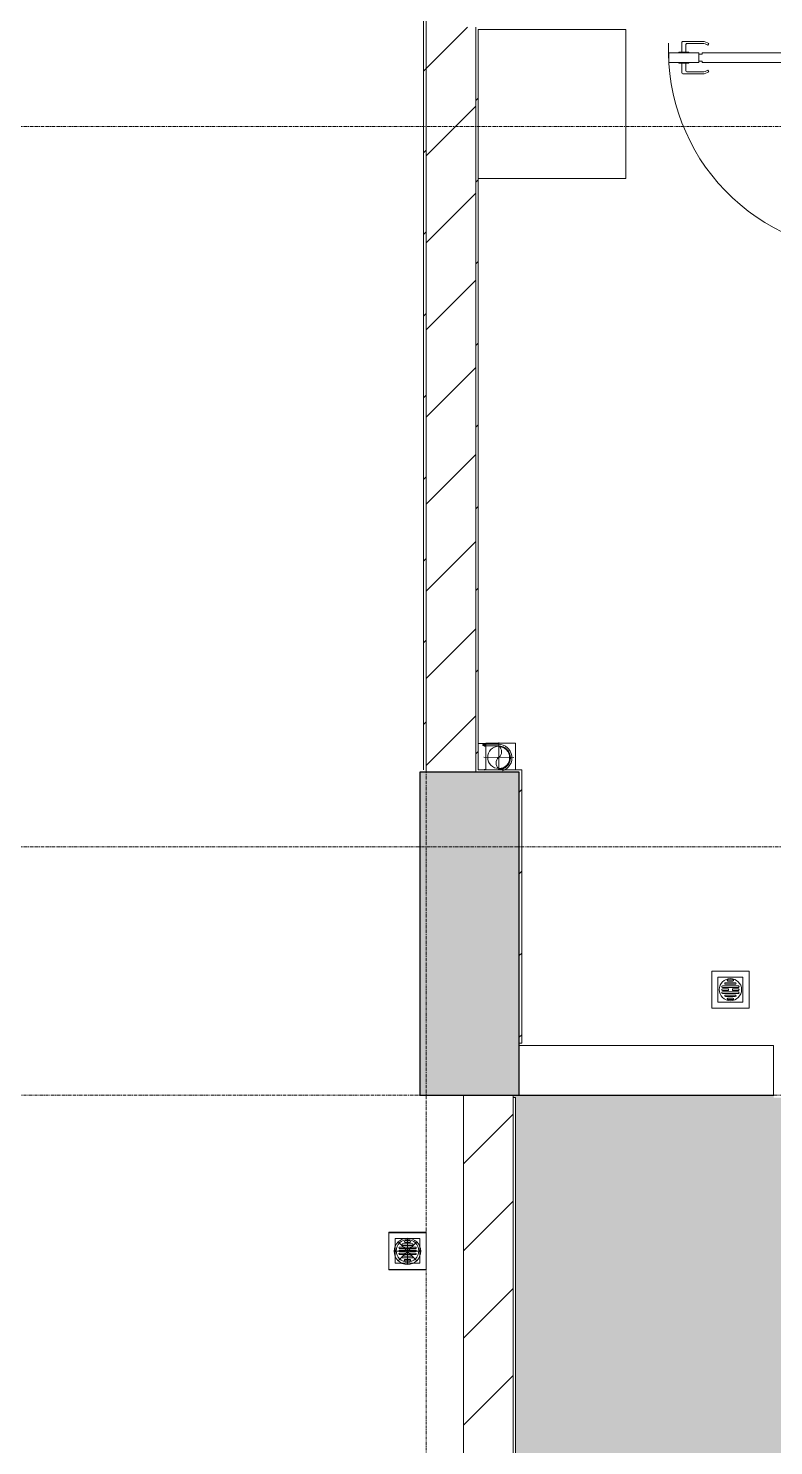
# Model space of a CAD drawing. Header units: millimetres. Extents: x 5121 to 246734, y -48180 to 129206.
# Drawn here: x 42851 to 45852, y 23126 to 28832 of the extents above; entities that cross this region are included whole.
import ezdxf

# ---------------------------------------------------------------- set-up
doc = ezdxf.new("R2010")
doc.units = ezdxf.units.MM
doc.linetypes.add('Grid Line', pattern=[22.225, 12.7, -3.175, 3.175, -3.175])
doc.linetypes.add('IMPORT-CENTER _3_', pattern=[10.16, 6.35, -1.27, 1.27, -1.27])
for name, color, linetype, lineweight in [('0-1', 7, 'Continuous', 5), ('A-DETL-GENF-1', 50, 'Continuous', 9), ('A-DOOR-1', 253, 'Continuous', 9), ('A-DOOR-2', 50, 'Continuous', 9), ('A-FLOR-1', 50, 'Continuous', 9), ('A-FLOR-PATT', 8, 'Continuous', 9), ('A-WALL', 113, 'Continuous', 9), ('A-WALL-1', 250, 'Continuous', 18), ('A-WALL-2', 50, 'Continuous', 9), ('A-WALL-FNSH-1', 50, 'Continuous', 9), ('A-WALL-PATT-2', 50, 'Continuous', 9), ('A-WALL-PATT-3', 111, 'Continuous', 9), ('G-IMPT', 8, 'Continuous', 9), ('G-IMPT-1', 254, 'Continuous', 9), ('G-IMPT-2', 8, 'IMPORT-CENTER _3_', 9), ('I-FURN-1', 253, 'Continuous', 9), ('M-EQPM', 50, 'Continuous', 9), ('S-COLS-1', 7, 'Continuous', 5), ('S-COLS-2', 10, 'Continuous', 25), ('S-GRID-1', 1, 'Grid Line', 9)]:
    doc.layers.add(name, color=color, linetype=linetype, lineweight=lineweight)
pattern_1 = [(45, (0, 0), (-164.4023, 164.4023), [])]
pattern_2 = [(45, (0, 0), (-175.3625, 175.3625), [])]

# ---------------------------------------------------------------- blocks, each defined once
blk = doc.blocks.new('NCV_TKTC_KET CAU_rvt-1-TKCS_MB TỔNG THỂ TẦNG 1')
at = {"layer": 'S-COLS-1'}
blk.add_hatch(color=256, dxfattribs=at).paths.add_polyline_path([(44469.2, 24536.9), (44827.6, 24537.4), (44827.6, 25836.9), (44427.6, 25836.9), (44427.6, 24536.9), (44454.7, 24536.9)])
at = {"layer": 'A-FLOR-1'}
blk.add_line((44802.6, 24535.3), (45852.6, 24535.3), dxfattribs=at)
at = {"layer": 'S-COLS-2'}
for p, q in [((44827.6, 25836.9), (44427.6, 25836.9)), ((44427.6, 25836.9), (44427.6, 24536.9)), ((44827.6, 24536.9), (44827.6, 25836.9)), ((44427.6, 24536.9), (44827.6, 24536.9))]:
    blk.add_line(p, q, dxfattribs=at)
blk = doc.blocks.new('MAY GIAT - MAY GIAT_dwg-348053-TKCS_MB TỔNG THỂ TẦNG 1')
at = {"layer": 'G-IMPT-1', "flags": 128}
blk.add_lwpolyline([(5, 596.6), (5, 2.3), (605, 2.3), (605, 596.6)], dxfattribs=at)
blk = doc.blocks.new('MAY GIAT - MAY GIAT-348233-TKCS_MB TỔNG THỂ TẦNG 1')
at = {"layer": 'I-FURN-1'}
for p, q in [((5, 596.6), (5, 2.3)), ((605, 2.3), (605, 596.6)), ((5, 2.3), (605, 2.3))]:
    blk.add_line(p, q, dxfattribs=at)
blk.add_blockref('MAY GIAT - MAY GIAT_dwg-348053-TKCS_MB TỔNG THỂ TẦNG 1', (0, 0))
blk = doc.blocks.new('DOOR_CW_01 CANH MO-PANEL KINH - DIG_01-900x2200-CỬA NHÔM KÍNH-400860-TKCS_MB TỔNG THỂ TẦNG 1')
at = {"layer": 'A-DETL-GENF-1'}
for p, q in [((-397, -182), (-397, -62)), ((-397, -62), (-357, -62)), ((-357, -62), (-357, -182)), ((-357, -182), (-397, -182)), ((-397, -196), (-391, -196)), ((-397, -738), (-397, -196)), ((-391, -196), (-391, -182)), ((-391, -182), (-363, -182)), ((-363, -182), (-363, -196)), ((-357, -196), (-363, -196)), ((-357, -196), (-357, -738)), ((-442, -737), (-442, -816.5)), ((-434, -799.5), (-434, -737)), ((-433.9, -711.2), (-427.3, -715.8)), ((-397, -738), (-391, -738)), ((-391, -752), (-391, -738)), ((-357, -738), (-363, -738)), ((-363, -738), (-363, -752)), ((-320.1, -711.2), (-326.7, -715.8)), ((-320, -799.5), (-320, -737)), ((-312, -737), (-312, -816.5)), ((-399, -792.2), (-399, -831.8)), ((-397, -792.2), (-399, -792.2)), ((-357, -752), (-397, -752)), ((-397, -752), (-397, -872)), ((-397, -792.2), (-397, -831.8)), ((-363, -752), (-391, -752)), ((-357, -872), (-357, -752)), ((-357, -792.2), (-357, -831.8)), ((-357, -792.2), (-355, -792.2)), ((-355, -792.2), (-355, -831.8)), ((-399, -820.5), (-438, -820.5)), ((-399, -803.5), (-430, -803.5)), ((-399, -831.8), (-397, -831.8)), ((-355, -831.8), (-357, -831.8)), ((-355, -803.5), (-324, -803.5)), ((-355, -820.5), (-316, -820.5)), ((-397, -872), (-357, -872))]:
    blk.add_line(p, q, dxfattribs=at)
blk.add_circle((-407, -60), 10, dxfattribs=at)
for centre, radius, start, end in [((-407, -60), 814, 268, 0), ((-397, -737), 45, 145, 180), ((-397, -737), 37, 145, 180), ((-357, -737), 37, 0, 35), ((-357, -737), 45, 360, 35), ((-438, -816.5), 4, 180, 270), ((-430, -799.5), 4, 180, 270), ((-324, -799.5), 4, 270, 0), ((-316, -816.5), 4, 270, 0)]:
    blk.add_arc(centre, radius, start, end, dxfattribs=at)
at = {"layer": 'A-DOOR-2'}
for p, q in [((-450, -50), (-450, 50)), ((-450, 50), (-400, 50)), ((-400, 50), (-400, 0)), ((400, 0), (400, 50)), ((400, 50), (450, 50)), ((450, 50), (450, -50)), ((-410, -50), (-450, -50)), ((-410, 0), (-410, -50)), ((-400, 0), (-410, 0)), ((-407, -50), (-382, -50)), ((410, 0), (400, 0)), ((410, -50), (410, 0)), ((450, -50), (410, -50))]:
    blk.add_line(p, q, dxfattribs=at)
blk = doc.blocks.new('NCV_TKTC_TANG 1_rvt-1-TKCS_MB TỔNG THỂ TẦNG 1')
at = {"layer": 'A-WALL-PATT-2'}
h = blk.add_hatch(dxfattribs=at)
h.set_pattern_fill('FP_10', color=256, style=0, pattern_type=2)
h.set_pattern_definition(pattern_1)
h.paths.add_polyline_path([(44652.6, 25836.9), (44662.6, 25836.9), (44662.6, 28836.9), (44652.6, 28836.9), (44652.6, 26654.4)])
h = blk.add_hatch(dxfattribs=at)
h.set_pattern_fill('FP_10', color=256, style=0, pattern_type=2)
h.set_pattern_definition(pattern_1)
h.paths.add_polyline_path([(44837.6, 24746.9), (44837.6, 25836.9), (44827.6, 25836.9), (44827.6, 24746.9)])
at = {"layer": 'A-WALL-1'}
for p, q in [((44652.6, 28836.9), (44652.6, 25836.9)), ((44662.6, 25846.9), (44662.6, 28826.9)), ((44652.6, 25836.9), (44662.6, 25836.9)), ((44837.6, 25846.9), (44662.6, 25846.9)), ((44662.6, 25836.9), (44827.6, 25836.9)), ((44827.6, 25836.9), (44827.6, 24746.9)), ((44837.6, 25836.9), (44837.6, 25846.9)), ((44837.6, 24746.9), (44837.6, 25836.9)), ((44827.6, 24746.9), (44837.6, 24746.9))]:
    blk.add_line(p, q, dxfattribs=at)
at = {"layer": 'A-WALL-2'}
for p, q in [((44827.6, 24736.9), (45852.2, 24736.9)), ((45852.2, 24536.9), (45852.2, 24736.9)), ((45852.2, 24536.9), (44827.6, 24536.9))]:
    blk.add_line(p, q, dxfattribs=at)
at = {"layer": 'A-DOOR-1', "rotation": 269.9999999999989}
blk.add_blockref('DOOR_CW_01 CANH MO-PANEL KINH - DIG_01-900x2200-CỬA NHÔM KÍNH-400860-TKCS_MB TỔNG THỂ TẦNG 1', (46302.6, 28336.9), dxfattribs=at)
at = {"layer": 'I-FURN-1', "rotation": 90}
blk.add_blockref('MAY GIAT - MAY GIAT-348233-TKCS_MB TỔNG THỂ TẦNG 1', (45259.2, 28222), dxfattribs=at)
blk = doc.blocks.new('TKTC_XREF_251221_MB TANG 1 - TKTC_XREF_260130_MB TANG 1_dwg_CUM U_DN100-V288-TKCS_MB TỔNG THỂ TẦNG 1')
at = {"layer": 'G-IMPT'}
for p, q in [((-79.1, 66.6), (-79.1, 63.4)), ((-76.6, 66.6), (-76.6, 63.4)), ((-74.6, 66.6), (-74.6, 63.4)), ((-72.7, 69.3), (-72.7, 60.7)), ((-66.9, 67.9), (-71.7, 67.9)), ((-66.9, 62.1), (-71.7, 62.1)), ((-65, 69), (0, 69)), ((-66.9, -59.2), (-71.7, -59.2))]:
    blk.add_line(p, q, dxfattribs=at)
at = {"layer": 'G-IMPT', "flags": 128}
for points in [[(-66.9, 70.8), (-66.9, 72.7), (-65, 72.7), (-65, 57.3), (-66.9, 57.3), (-66.9, 59.2)], [(-72.7, 67.6), (-78.1, 67.6), (-78.1, 62.4), (-72.7, 62.4)], [(-71.7, 59.2), (-66.9, 59.2), (-66.9, 70.8), (-71.7, 70.8)], [(-65, 61), (0, 61), (0, 57)], [(-66.9, -59.2), (-66.9, -57.3), (-65, -57.3)], [(-65, -61), (0, -61), (0, -57)]]:
    blk.add_lwpolyline(points, dxfattribs=at)
at = {"layer": 'G-IMPT'}
for centre, radius, start, end in [((-78.1, 66.6), 0.96, 90, 180), ((-78.1, 63.4), 0.96, 180, 270), ((-71.1, 69.3), 1.56, 112.61986, 247.38014), ((-67.9, 65), 4.8, 143.1301, 216.8699), ((-71.1, 60.7), 1.56, 112.61986, 247.38014), ((0, 0), 69, 287.48061, 90), ((0, 0), 61, 270, 90), ((0, 0), 57, 270, 90), ((-71.1, -60.7), 1.56, 112.61986, 247.38014)]:
    blk.add_arc(centre, radius, start, end, dxfattribs=at)
blk = doc.blocks.new('TKTC_XREF_251221_MB TANG 1 - TKTC_XREF_260130_MB TANG 1_dwg_$cc-V289-TKCS_MB TỔNG THỂ TẦNG 1')
at = {"layer": 'G-IMPT'}
blk.add_circle((0, 0), 0.5, dxfattribs=at)
for centre, radius, start, end in [((0, 0), 0.5, 90, 270), ((0.188, 0.25), 0.313, 126.8699, 233.1301), ((-0.188, -0.25), 0.313, 306.8699, 53.1301)]:
    blk.add_arc(centre, radius, start, end, dxfattribs=at)
at = {"layer": 'G-IMPT-2'}
for p, q in [((0, -0.556), (0, 0.673)), ((-0.673, 0), (0.673, 0))]:
    blk.add_line(p, q, dxfattribs=at)
blk = doc.blocks.new('TKTC_XREF_251221_MB TANG 1 - TKTC_XREF_260130_MB TANG 1_dwg_THU NUOC - THU NUOC-444531-TKCS_MB TẦNG 1-4202120-TKCS_MB TỔNG THỂ TẦNG 1')
at = {"layer": 'M-EQPM'}
for p, q in [((-23.3, 10.8), (40.9, 10.8)), ((40.9, 4.8), (-23.3, 4.8)), ((-11, 23.3), (28.5, 23.3)), ((28.5, 17.3), (-11, 17.3)), ((-1.1, 35.6), (18.5, 35.6)), ((18.5, 29.6), (-1.1, 29.6)), ((-23.3, -13.6), (40.9, -13.6)), ((40.9, -19.6), (-23.3, -19.6)), ((-11, -26.1), (28.5, -26.1)), ((28.5, -32.1), (-11, -32.1)), ((-1.1, -38.5), (18.5, -38.5)), ((18.5, -44.5), (-1.1, -44.5))]:
    blk.add_line(p, q, dxfattribs=at)
at = {"layer": 'M-EQPM', "flags": 128}
for points in [[(83.7, -79.4), (83.7, 70.6), (-66.3, 70.6), (-66.3, -79.4)], [(58.7, -54.4), (58.7, 45.6), (-41.3, 45.6), (-41.3, -54.4)]]:
    blk.add_lwpolyline(points, close=True, dxfattribs=at)
for points in [[(-23.3, -1.2), (0.7, -1.2), (0.7, -7.2), (-23.3, -7.2)], [(40.9, -7.2), (16.7, -7.2), (16.7, -1.2), (40.9, -1.2)]]:
    blk.add_lwpolyline(points, dxfattribs=at)
at = {"layer": 'M-EQPM'}
for centre, radius, start, end in [((8.7, -4.4), 45, 360, 180), ((8.7, -4.4), 45, 360, 180), ((-23.3, 7.8), 3, 90, 270), ((-11, 20.3), 3, 90, 270), ((-1.1, 32.6), 3, 90, 270), ((18.5, 32.6), 3, 270, 90), ((28.5, 20.3), 3, 270, 90), ((40.9, 7.8), 3, 270, 90), ((8.7, -4.4), 45, 180, 360), ((8.7, -4.4), 45, 180, 360), ((-23.3, -4.2), 3, 90, 270), ((-23.3, -16.6), 3, 90, 270), ((-11, -29.1), 3, 90, 270), ((-1.1, -41.5), 3, 90, 270), ((18.5, -41.5), 3, 270, 90), ((28.5, -29.1), 3, 270, 90), ((40.9, -4.2), 3, 270, 90), ((40.9, -16.6), 3, 270, 90)]:
    blk.add_arc(centre, radius, start, end, dxfattribs=at)
blk = doc.blocks.new('TKTC_XREF_251221_MB TANG 1 - TKTC_XREF_260130_MB TANG 1_dwg_FD-4202126-TKCS_MB TỔNG THỂ TẦNG 1')
at = {"layer": 'G-IMPT'}
for p, q in [((53.3, 0), (-53.3, 0)), ((-37.7, 37.7), (37.7, -37.7)), ((37.7, 37.7), (-37.7, -37.7)), ((0, 53.3), (0, -53.3))]:
    blk.add_line(p, q, dxfattribs=at)
at = {"layer": 'G-IMPT', "flags": 128}
blk.add_lwpolyline([(-75, -75), (75, -75), (75, 75), (-75, 75)], close=True, dxfattribs=at)
at = {"layer": 'G-IMPT'}
blk.add_circle((0, 0), 53.3, dxfattribs=at)
blk = doc.blocks.new('TKTC_XREF_251221_MB TANG 1 - TKTC_XREF_260130_MB TANG 1_dwg-4202109-TKCS_MB TỔNG THỂ TẦNG 1')
at = {"layer": 'G-IMPT'}
for p, q in [((-158489.1, -375394), (-158459.1, -375394)), ((-158459.1, -375393.9), (-158459.1, -375499.7)), ((-158339.1, -375392), (-158339.1, -375499.7))]:
    blk.add_line(p, q, dxfattribs=at)
at = {"layer": 'G-IMPT', "flags": 128}
blk.add_lwpolyline([(-158459, -375499.7), (-158459, -375392.2), (-158339.1, -375392.2)], dxfattribs=at)
at = {"xscale": 0.789473684210524, "yscale": 0.789473684210524, "zscale": 0.789473684210524, "rotation": 0.06930925665188988}
blk.add_blockref('TKTC_XREF_251221_MB TANG 1 - TKTC_XREF_260130_MB TANG 1_dwg_CUM U_DN100-V288-TKCS_MB TỔNG THỂ TẦNG 1', (-158407.7, -375451.5), dxfattribs=at)
at = {"extrusion": (0, 0, -1), "xscale": 90.00000000005114, "yscale": 90.00000000005114, "zscale": -90.00000000005114, "rotation": 0.3047175217251739}
blk.add_blockref('TKTC_XREF_251221_MB TANG 1 - TKTC_XREF_260130_MB TANG 1_dwg_$cc-V289-TKCS_MB TỔNG THỂ TẦNG 1', (158406.2, -375449.7), dxfattribs=at)
for name, p in [('TKTC_XREF_251221_MB TANG 1 - TKTC_XREF_260130_MB TANG 1_dwg_THU NUOC - THU NUOC-444531-TKCS_MB TẦNG 1-4202120-TKCS_MB TỔNG THỂ TẦNG 1', (-157482.3, -376380.4)), ('TKTC_XREF_251221_MB TANG 1 - TKTC_XREF_260130_MB TANG 1_dwg_FD-4202126-TKCS_MB TỔNG THỂ TẦNG 1', (-158774.2, -377438.3)), ('TKTC_XREF_251221_MB TANG 1 - TKTC_XREF_260130_MB TANG 1_dwg_THU NUOC - THU NUOC-444531-TKCS_MB TẦNG 1-4202120-TKCS_MB TỔNG THỂ TẦNG 1', (-158782.8, -377432.1))]:
    blk.add_blockref(name, p)
blk = doc.blocks.new('TKTC_XREF_251221_MB TANG 1 - TKTC_XREF_251221_MB TANG 1-2038492-TKCS_MB TỔNG THỂ TẦNG 1')
blk.add_blockref('TKTC_XREF_251221_MB TANG 1 - TKTC_XREF_260130_MB TANG 1_dwg-4202109-TKCS_MB TỔNG THỂ TẦNG 1', (169499.1, 384109.7))

msp = doc.modelspace()

# ---------------------------------------------------------------- hatches: boundary and pattern name
at = {"layer": 'A-FLOR-PATT'}
h = msp.add_hatch(dxfattribs=at)
h.set_pattern_fill('FP_23', color=256, style=0, pattern_type=2)
h.set_pattern_definition([(0, (236.2, 15.75), (787.4, 787.4), [118.11, -23.622, 31.496, -23.622, -590.55]), (0, (236.2, 15.75), (787.4, 787.4), [-196.85, 118.11, -472.44]), (0, (196.85, 39.4), (787.4, 787.4), [78.74, -59.055, 118.11, -59.055, -472.44]), (0, (196.85, 39.4), (787.4, 787.4), [-314.96, 78.74, -393.7]), (0, (472.44, 354.3), (787.4, 787.4), [98.425, -39.37, 98.425, -551.18]), (0, (78.74, 511.8), (787.4, 787.4), [39.37, -78.74, 39.37, -629.92]), (90, (157.5, 511.8), (-787.4, 787.4), [70.866, -716.534]), (90, (393.7, 39.4), (-787.4, 787.4), [78.74, -708.66]), (90, (590.55, 354.3), (-787.4, 787.4), [78.74, -708.66]), (45, (496.06, 31.5), (0, 787.4), [78.74, -1034.812]), (135, (291.34, 31.5), (-787.4, 6e-14), [78.74, -1034.812]), (63.435, (472.44, 35.43), (-0.0007, 787.4), [78.74, -1681.94]), (75.964, (433.07, 39.37), (-0.00383, 787.3999), [78.74, -3167.793]), (75.964, (629.92, 354.33), (-0.00383, 787.3999), [62.992, -3183.541]), (75.964, (173.23, 511.81), (-0.00383, 787.3999), [55.118, -3191.415]), (104.036, (354.33, 39.37), (0.00383, 787.3999), [78.74, -3167.793]), (104.036, (551.18, 354.33), (0.00383, 787.3999), [62.992, -3183.541]), (104.036, (141.73, 511.81), (0.00383, 787.3999), [55.118, -3191.415]), (116.565, (314.96, 35.43), (0.0007, 787.4), [78.74, -1681.939])])
h.paths.add_polyline_path([(44812.6, 20988.2), (73127.6, 20988.2), (73127.6, 23327.4), (65842.6, 23327.4), (65842.6, 24526.9), (61137.6, 24526.9), (61137.6, 23327.4), (57652.6, 23327.4), (57652.6, 23337.4), (57642.6, 23337.4), (57642.6, 24526.9), (52937.6, 24526.9), (52937.6, 23337.4), (52937.6, 23336.9), (52937.6, 23326.9), (49442.6, 23326.9), (49442.6, 24527.4), (45852.6, 24527.4), (45852.6, 24535.3), (44802.6, 24535.3), (44802.6, 24527.4), (44812.6, 24527.4), (44812.6, 20990.1)])
h.paths.add_polyline_path([(52727.6, 23336.9), (52727.6, 23337.4), (49652.6, 23336.9)])
at = {"layer": 'A-WALL-PATT-3'}
h = msp.add_hatch(dxfattribs=at)
h.set_pattern_fill('FP_43', color=256, style=0, pattern_type=2)
h.set_pattern_definition(pattern_1)
h.paths.add_polyline_path([(44442.6, 25846.9), (44452.6, 25846.9), (44452.6, 32236.9), (44442.6, 32236.9), (44442.6, 26654.4)])
h = msp.add_hatch(dxfattribs=at)
h.set_pattern_fill('FP_1', color=256, style=0, pattern_type=2)
h.set_pattern_definition(pattern_2)
h.paths.add_polyline_path([(44602.6, 25836.9), (44652.6, 25836.9), (44652.6, 28836.9), (44452.6, 28836.9), (44452.6, 25836.9)])
h.paths.add_polyline_path([(44452.6, 29036.9), (44652.6, 29036.9), (44652.6, 32237), (44452.6, 32237), (44452.6, 29426.1)])
h = msp.add_hatch(dxfattribs=at)
h.set_pattern_fill('FP_1', color=256, style=0, pattern_type=2)
h.set_pattern_definition(pattern_2)
h.paths.add_polyline_path([(44602.6, 17636.9), (44802.6, 17636.9), (44802.2, 21286.9), (44602.6, 21286.9), (44602.6, 17646.9)])
h.paths.add_polyline_path([(44631.7, 21486.9), (44802.6, 21486.9), (44802.6, 24536.9), (44602.6, 24535.3), (44602.6, 21486.9)])

# ---------------------------------------------------------------- linework, layer by layer
at = {"layer": 'A-WALL'}
msp.add_line((44602.6, 24526.9), (44602.6, 21286.9), dxfattribs=at)
at = {"layer": 'A-WALL-1'}
for p, q in [((44442.6, 33536.9), (44442.6, 25846.9)), ((44452.6, 25836.9), (44452.6, 33536.9)), ((44652.6, 25836.9), (44652.6, 28836.9)), ((44452.6, 25836.9), (44652.6, 25836.9)), ((44602.6, 24537.4), (44602.6, 24526.9)), ((44802.6, 24537.4), (44602.6, 24537.4)), ((44802.6, 24537.4), (44802.6, 21486.9))]:
    msp.add_line(p, q, dxfattribs=at)
at = {"layer": 'A-WALL-FNSH-1'}
for p, q in [((44812.6, 24527.4), (44802.6, 24527.4)), ((44812.6, 17226.9), (44812.6, 24527.4))]:
    msp.add_line(p, q, dxfattribs=at)
at = {"layer": 'S-GRID-1'}
for p, q in [((44452.6, 23210.6), (44452.6, 78232.7)), ((129301.8, 28436.9), (31601.8, 28436.9)), ((129301.8, 25536.9), (31601.8, 25536.9)), ((125364.8, 24536.9), (35538.8, 24536.9)), ((44452.6, 15460.6), (44452.6, 23210.6))]:
    msp.add_line(p, q, dxfattribs=at)

# ---------------------------------------------------------------- block references
at = {"layer": '0-1'}
for name in ['NCV_TKTC_KET CAU_rvt-1-TKCS_MB TỔNG THỂ TẦNG 1', 'NCV_TKTC_TANG 1_rvt-1-TKCS_MB TỔNG THỂ TẦNG 1']:
    msp.add_blockref(name, (0, 0), dxfattribs=at)
at = {"layer": 'M-EQPM'}
msp.add_blockref('TKTC_XREF_251221_MB TANG 1 - TKTC_XREF_251221_MB TANG 1-2038492-TKCS_MB TỔNG THỂ TẦNG 1', (33652.6, 17236.9), dxfattribs=at)

doc.saveas('drawing.dxf')
